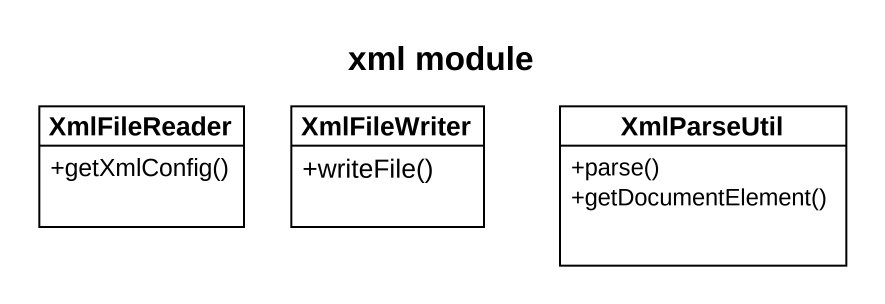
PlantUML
@startuml
title xml module
hide circle
hide empty members
skinparam classAttributeIconSize 0
class XmlFileReader {
  +getXmlConfig()
}
class XmlFileWriter {
  +writeFile()
}
class XmlParseUtil {
  +parse()
  +getDocumentElement()
}
@enduml
